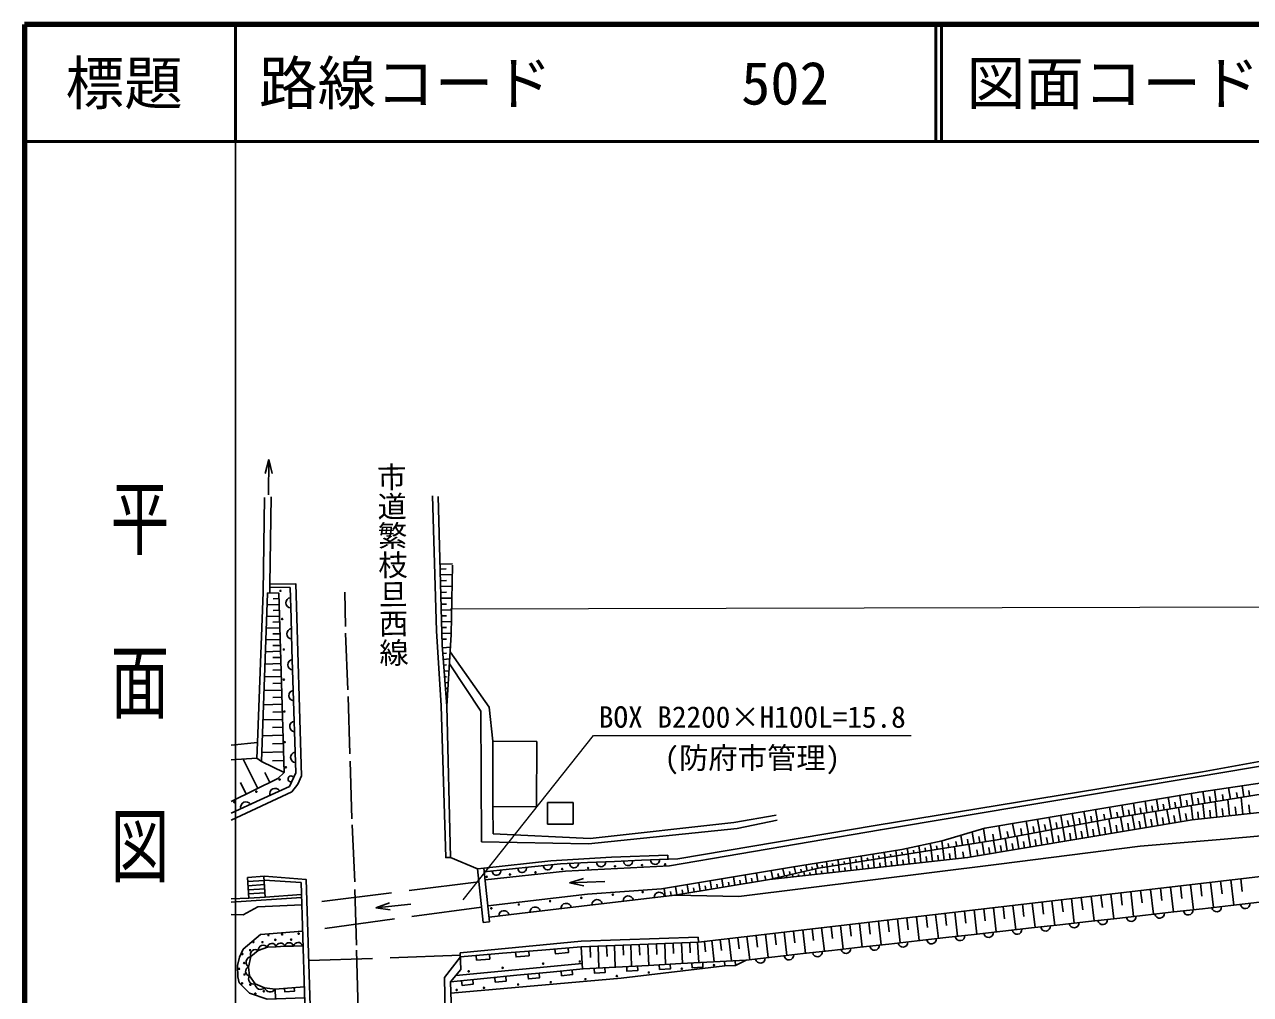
# Model space of a CAD drawing. Units: millimetres, scale not verified. Extents: x 40000 to 680000, y 20000 to 380000.
# Drawn here: x 40000 to 144603, y 297200 to 380000 of the extents above; entities that cross this region are included whole.
import ezdxf
from ezdxf.enums import TextEntityAlignment as Align

# ---------------------------------------------------------------- set-up
doc = ezdxf.new("R2010")
doc.units = ezdxf.units.MM
doc.header["$LTSCALE"] = 1000
doc.linetypes.add('DASHED', pattern=[7.5, 6, -1.5])
for name, color, linetype, lineweight in [('M-BGD', 7, 'Continuous', 25), ('M-STR-HTXT', 7, 'Continuous', 13), ('M-TTL', 2, 'Continuous', 140), ('M-TTL-BAND', 7, 'Continuous', 25), ('M-TTL-LINE', 7, 'Continuous', 50)]:
    doc.layers.add(name, color=color, linetype=linetype, lineweight=lineweight)
doc.layers.add('M-TTL-TXT', color=7, linetype='Continuous')
doc.styles.add('@ＭＳ ゴシック', font='')
doc.styles.add('ＭＳ ゴシック', font='')
doc.styles.get('@ＭＳ ゴシック').set_extended_font_data('@MS Gothic')
doc.styles.get('ＭＳ ゴシック').set_extended_font_data('MS Gothic')

msp = doc.modelspace()

# ---------------------------------------------------------------- linework, layer by layer
at = {"layer": 'M-BGD'}
for p, q in [((60845, 342865), (60532, 341668)), ((60845, 342865), (60811, 339865)), ((60845, 342865), (61131, 341661)), ((76505, 333963), (75455, 333936)), ((75466, 333517), (75986, 333531)), ((75479, 333018), (76499, 333044)), ((60922, 331963), (62661, 331951)), ((62741, 329312), (62661, 331951)), ((75492, 332518), (75991, 332531)), ((75504, 332018), (76482, 332043)), ((61703, 330997), (61206, 330982)), ((67326, 331535), (67395, 328621)), ((75517, 331518), (75995, 331530)), ((75530, 331018), (76465, 331042)), ((61718, 330497), (60690, 330467)), ((61732, 329997), (61202, 329982)), ((75543, 330518), (76000, 330530)), ((75556, 330019), (76448, 330042)), ((75569, 329519), (76004, 329530)), ((61777, 328498), (60618, 328464)), ((61747, 329498), (60654, 329465)), ((61762, 328998), (61199, 328981)), ((62822, 326672), (62741, 329312)), ((75582, 329019), (76431, 329041)), ((75594, 328519), (76008, 328530)), ((61806, 327498), (60582, 327462)), ((61792, 327998), (61196, 327981)), ((67381, 328055), (67586, 323204)), ((75607, 328019), (76414, 328040)), ((75620, 327519), (76004, 327529)), ((61836, 326496), (60546, 326458)), ((61821, 326999), (61193, 326980)), ((62903, 324032), (62822, 326672)), ((75650, 326804), (76346, 326858)), ((61867, 325451), (60509, 325410)), ((61851, 325980), (61189, 325960)), ((75688, 326305), (76002, 326330)), ((75727, 325807), (76284, 325850)), ((75765, 325308), (76009, 325327)), ((61899, 324350), (60469, 324308)), ((61883, 324907), (61186, 324887)), ((75804, 324810), (76222, 324842)), ((75842, 324311), (76016, 324325)), ((61916, 323778), (61182, 323756)), ((62983, 321393), (62903, 324032)), ((75881, 323813), (76159, 323834)), ((75919, 323314), (76024, 323322)), ((61934, 323190), (60427, 323146)), ((61951, 322588), (61178, 322565)), ((67609, 322633), (67758, 317757)), ((75958, 322816), (76097, 322827)), ((75997, 322317), (76031, 322320)), ((61970, 321970), (60383, 321923)), ((61988, 321335), (61174, 321311)), ((63064, 318753), (62983, 321393)), ((62008, 320684), (60337, 320635)), ((62048, 319330), (60288, 319278)), ((62027, 320016), (61170, 319990)), ((62068, 318626), (61166, 318599)), ((63144, 316114), (63064, 318753)), ((79972, 318813), (79947, 313233)), ((83702, 318796), (79972, 318813)), ((83677, 313216), (83702, 318796)), ((58665, 317299), (59895, 314795)), ((60210, 317084), (62141, 316156)), ((62090, 317904), (60237, 317849)), ((62112, 317163), (61161, 317135)), ((67797, 317128), (67935, 312208)), ((60515, 316151), (60931, 315304)), ((62600, 314965), (63144, 316114)), ((58424, 315305), (58911, 314312)), ((60112, 313817), (62600, 314965)), ((144036, 314064), (143882, 315020)), ((57624, 312668), (60112, 313817)), ((136750, 312885), (136592, 313865)), ((137737, 313045), (137578, 314032)), ((138725, 313205), (138564, 314198)), ((139712, 313365), (139550, 314365)), ((140205, 313444), (140124, 313946)), ((140699, 313524), (140537, 314525)), ((141192, 313604), (141112, 314101)), ((141686, 313684), (141526, 314671)), ((142209, 314259), (142286, 313782)), ((142823, 312466), (142673, 313844)), ((142732, 314850), (142889, 313879)), ((143408, 314433), (143482, 313975)), ((143961, 312590), (143804, 314027)), ((144530, 314144), (144453, 314618)), ((79947, 313233), (83677, 313216)), ((86804, 313587), (84624, 313576)), ((84624, 313576), (84633, 311726)), ((86813, 311737), (86804, 313587)), ((130572, 311833), (130386, 312817)), ((131555, 312018), (131373, 312983)), ((132576, 313187), (132749, 312241)), ((133789, 312405), (133633, 313365)), ((134282, 312485), (134204, 312967)), ((134776, 312565), (134619, 313532)), ((135270, 312645), (135191, 313130)), ((135763, 312725), (135605, 313698)), ((136257, 312805), (136178, 313293)), ((136696, 311623), (136489, 312846)), ((137244, 312965), (137164, 313457)), ((137682, 311790), (137476, 313005)), ((138231, 313125), (138151, 313620)), ((138668, 311956), (138464, 313164)), ((139218, 313285), (139137, 313783)), ((139681, 312124), (139548, 313340)), ((140178, 312178), (140110, 312799)), ((140685, 312233), (140547, 313501)), ((141203, 312289), (141132, 312937)), ((141732, 312347), (141588, 313669)), ((142272, 312406), (142198, 313081)), ((143386, 312527), (143309, 313231)), ((144548, 312654), (144468, 313387)), ((84633, 311726), (86813, 311737)), ((124304, 311789), (124511, 310691)), ((125658, 310907), (125455, 311984)), ((126641, 311092), (126442, 312150)), ((127624, 311277), (127428, 312317)), ((128115, 311370), (128018, 311885)), ((128606, 311462), (128414, 312484)), ((129098, 311555), (129002, 312061)), ((129589, 311647), (129400, 312650)), ((130080, 311740), (129987, 312237)), ((130756, 310620), (130552, 311829)), ((131063, 311925), (130971, 312413)), ((131742, 310786), (131535, 312014)), ((132098, 312579), (132180, 312136)), ((132736, 310954), (132525, 312201)), ((133207, 312759), (133284, 312339)), ((133732, 311122), (133522, 312366)), ((134229, 311206), (134124, 311826)), ((134723, 311290), (134514, 312527)), ((135217, 311373), (135112, 311990)), ((135710, 311456), (135502, 312686)), ((136203, 311540), (136099, 312153)), ((137189, 311706), (137086, 312316)), ((138175, 311873), (138072, 312479)), ((139161, 312039), (139059, 312642)), ((67960, 311685), (68173, 306822)), ((120030, 309935), (119896, 310780)), ((121018, 310092), (120863, 311068)), ((121511, 310170), (121429, 310691)), ((122005, 310248), (121830, 311357)), ((122606, 310874), (122704, 310351)), ((123128, 311591), (123339, 310470)), ((123855, 311126), (123957, 310586)), ((124840, 309620), (124655, 310718)), ((125001, 311355), (125105, 310803)), ((125826, 309787), (125637, 310903)), ((126150, 311000), (126049, 311533)), ((126812, 309953), (126620, 311088)), ((127132, 311185), (127034, 311709)), ((127798, 310120), (127603, 311273)), ((128291, 310203), (128193, 310785)), ((128784, 310286), (128586, 311459)), ((129277, 310370), (129177, 310960)), ((129770, 310453), (129569, 311644)), ((130263, 310536), (130162, 311136)), ((131249, 310703), (131146, 311312)), ((132237, 310870), (132133, 311488)), ((133235, 311038), (133129, 311662)), ((115399, 309201), (115324, 309679)), ((116387, 309358), (116303, 309884)), ((116881, 309436), (116837, 309712)), ((117375, 309514), (117283, 310090)), ((117868, 309593), (117821, 309893)), ((118362, 309671), (118263, 310296)), ((118472, 308661), (118361, 309671)), ((118856, 309749), (118802, 310093)), ((119466, 308771), (119350, 309827)), ((119536, 309857), (119474, 310246)), ((120524, 310014), (120452, 310469)), ((120754, 308930), (120567, 310020)), ((121882, 309120), (121700, 310200)), ((122375, 309204), (122284, 309741)), ((122868, 309287), (122687, 310357)), ((123361, 309370), (123271, 309905)), ((123854, 309454), (123672, 310533)), ((124347, 309537), (124255, 310081)), ((125333, 309703), (125240, 310257)), ((126319, 309870), (126224, 310433)), ((127305, 310037), (127208, 310609)), ((92650, 308654), (90344, 308557)), ((94956, 308751), (92650, 308654)), ((109473, 308262), (109406, 308684)), ((110461, 308418), (110393, 308846)), ((110955, 308497), (110921, 308712)), ((111449, 308575), (111380, 309008)), ((111942, 308653), (111908, 308871)), ((112436, 308732), (112367, 309171)), ((112508, 308005), (112428, 308730)), ((112930, 308810), (112895, 309031)), ((113424, 308888), (113353, 309333)), ((113502, 308115), (113417, 308887)), ((113918, 308966), (113882, 309190)), ((114412, 309045), (114340, 309495)), ((114496, 308224), (114406, 309044)), ((114905, 309123), (114869, 309350)), ((114993, 308279), (114947, 308700)), ((115490, 308333), (115395, 309200)), ((115893, 309279), (115853, 309530)), ((115987, 308388), (115938, 308833)), ((116484, 308443), (116383, 309357)), ((116981, 308497), (116929, 308966)), ((117478, 308552), (117372, 309514)), ((117975, 308607), (117921, 309100)), ((118969, 308716), (118912, 309233)), ((120150, 308846), (120065, 309377)), ((121328, 309027), (121246, 309558)), ((79185, 307989), (78638, 307930)), ((78638, 307930), (79133, 303347)), ((79680, 303406), (79185, 307989)), ((81360, 307896), (79220, 307667)), ((83546, 308130), (81360, 307896)), ((85733, 308364), (83546, 308130)), ((88039, 308461), (85733, 308364)), ((90344, 308557), (88039, 308461)), ((102575, 306858), (102460, 307559)), ((103861, 307090), (103705, 307766)), ((104836, 307315), (104693, 307931)), ((105323, 307428), (105258, 307709)), ((105810, 307541), (105682, 308095)), ((106297, 307653), (106239, 307903)), ((106544, 307349), (106505, 307701)), ((106784, 307766), (106671, 308255)), ((107041, 307404), (107018, 307609)), ((107245, 307872), (107188, 308106)), ((107538, 307458), (107486, 307928)), ((107674, 307972), (107583, 308402)), ((108035, 307513), (108007, 307769)), ((108074, 308040), (108044, 308250)), ((108486, 308105), (108420, 308521)), ((108532, 307568), (108473, 308103)), ((108979, 308184), (108946, 308393)), ((109029, 307622), (108998, 307902)), ((109526, 307677), (109462, 308260)), ((109967, 308340), (109933, 308553)), ((110023, 307732), (109990, 308035)), ((110520, 307786), (110451, 308417)), ((111017, 307841), (110981, 308168)), ((111514, 307896), (111440, 308574)), ((112011, 307950), (111973, 308301)), ((113005, 308060), (112964, 308434)), ((113999, 308169), (113955, 308567)), ((59033, 307194), (60475, 307286)), ((59033, 307194), (59145, 305431)), ((59056, 306842), (60450, 306930)), ((59078, 306489), (60473, 306577)), ((60540, 305519), (60428, 307283)), ((86503, 306742), (87690, 307087)), ((86503, 306742), (89500, 306855)), ((86503, 306742), (87713, 306487)), ((96655, 305882), (96542, 306572)), ((97642, 306045), (97528, 306737)), ((98629, 306207), (98514, 306901)), ((99122, 306289), (99066, 306631)), ((99615, 306370), (99501, 307066)), ((100109, 306452), (100052, 306794)), ((100602, 306533), (100487, 307230)), ((101095, 306614), (101039, 306956)), ((101589, 306696), (101474, 307394)), ((102082, 306777), (102026, 307119)), ((103239, 306967), (103170, 307315)), ((104059, 307076), (104056, 307105)), ((104348, 307203), (104276, 307515)), ((104556, 307130), (104543, 307248)), ((105053, 307185), (105043, 307273)), ((105550, 307240), (105524, 307474)), ((106047, 307294), (106031, 307441)), ((139485, 306573), (139735, 304434)), ((140341, 306673), (140466, 305601)), ((141198, 306773), (141449, 304626)), ((142057, 306874), (142183, 305798)), ((142917, 306974), (143169, 304820)), ((143779, 307075), (143905, 305996)), ((63630, 305471), (57624, 305082)), ((59100, 306136), (60495, 306225)), ((59123, 305784), (60517, 305872)), ((59145, 305431), (60540, 305519)), ((60540, 305519), (63622, 305726)), ((68194, 306171), (68320, 301414)), ((92833, 305373), (95486, 305689)), ((94569, 306243), (94676, 305593)), ((95119, 305982), (95173, 305652)), ((95669, 305719), (95555, 306408)), ((96162, 305801), (96106, 306144)), ((97149, 305963), (97092, 306306)), ((98135, 306126), (98079, 306469)), ((130166, 305484), (130289, 304434)), ((131006, 305582), (131252, 303479)), ((131848, 305681), (131971, 304627)), ((132691, 305779), (132937, 303668)), ((133535, 305878), (133659, 304821)), ((134381, 305977), (134628, 303859)), ((135228, 306076), (135352, 305015)), ((136077, 306175), (136325, 304050)), ((136927, 306274), (137051, 305210)), ((137778, 306374), (138027, 304241)), ((138631, 306473), (138756, 305405)), ((59145, 305431), (57624, 305373)), ((69973, 304601), (71134, 305028)), ((69973, 304601), (72955, 304924)), ((69973, 304601), (71198, 304432)), ((82224, 304110), (84877, 304426)), ((84877, 304426), (87529, 304741)), ((87529, 304741), (90181, 305057)), ((90181, 305057), (92833, 305373)), ((121019, 304415), (121260, 302354)), ((121844, 304512), (121964, 303479)), ((122670, 304608), (122911, 302540)), ((123497, 304705), (123618, 303669)), ((124326, 304802), (124568, 302726)), ((125156, 304899), (125277, 303859)), ((125988, 304996), (126231, 302913)), ((126820, 305093), (126942, 304050)), ((127655, 305191), (127899, 303101)), ((128491, 305288), (128613, 304242)), ((129328, 305386), (129573, 303290)), ((140506, 304520), (138072, 304246)), ((142939, 304794), (140506, 304520)), ((145372, 305068), (142939, 304794)), ((79133, 303347), (79680, 303406)), ((82224, 304110), (79637, 303801)), ((112041, 303366), (112159, 302354)), ((112850, 303461), (113087, 301434)), ((113661, 303555), (113779, 302540)), ((114473, 303650), (114710, 301617)), ((115286, 303745), (115405, 302727)), ((116101, 303841), (116340, 301800)), ((116917, 303936), (117037, 302914)), ((117735, 304032), (117974, 301984)), ((118554, 304127), (118674, 303102)), ((119374, 304223), (119614, 302169)), ((120196, 304319), (120316, 303290)), ((130772, 303425), (128339, 303151)), ((133206, 303699), (130772, 303425)), ((135639, 303972), (133206, 303699)), ((138072, 304246), (135639, 303972)), ((103227, 302336), (103459, 300350)), ((104022, 302429), (104138, 301434)), ((104818, 302522), (105050, 300529)), ((105615, 302615), (105731, 301617)), ((106413, 302709), (106647, 300709)), ((107213, 302802), (107330, 301801)), ((108014, 302896), (108249, 300889)), ((108817, 302989), (108934, 301985)), ((109621, 303083), (109856, 301070)), ((110426, 303177), (110544, 302169)), ((111233, 303272), (111469, 301252)), ((121039, 302329), (118605, 302055)), ((123472, 302603), (121039, 302329)), ((125905, 302877), (123472, 302603)), ((128339, 303151), (125905, 302877)), ((60723, 301234), (61464, 301274)), ((61464, 301274), (62205, 301313)), ((62205, 301313), (62957, 301333)), ((62957, 301333), (63708, 301353)), ((87500, 301265), (84141, 300990)), ((88302, 300352), (88264, 301295)), ((89016, 299455), (88941, 301323)), ((89701, 300442), (89664, 301352)), ((90405, 299530), (90331, 301379)), ((91100, 300552), (91065, 301408)), ((91725, 301435), (91799, 299604)), ((92457, 301464), (92494, 300554)), ((93185, 301493), (93258, 299684)), ((93909, 301523), (93946, 300623)), ((94629, 301551), (94701, 299762)), ((95345, 301580), (95381, 300691)), ((96056, 301609), (96127, 299840)), ((96764, 301637), (96799, 300758)), ((97422, 301664), (97537, 299917)), ((98004, 301726), (98099, 300845)), ((98636, 301800), (98847, 299989)), ((99360, 301884), (99469, 300957)), ((100102, 301971), (100325, 300070)), ((100863, 302060), (100977, 301086)), ((101643, 302151), (101874, 300172)), ((102434, 302244), (102550, 301252)), ((113738, 301507), (111305, 301233)), ((116172, 301781), (113738, 301507)), ((118605, 302055), (116172, 301781)), ((59122, 299534), (59300, 300444)), ((59300, 300444), (59932, 300958)), ((59932, 300958), (60723, 301234)), ((68320, 300973), (68604, 291680)), ((77235, 299334), (77178, 300751)), ((80783, 300716), (77192, 300422)), ((84141, 300990), (80783, 300716)), ((104005, 300412), (101572, 300138)), ((106438, 300685), (104005, 300412)), ((108872, 300959), (106438, 300685)), ((111305, 301233), (108872, 300959)), ((59201, 298783), (59122, 299534)), ((76355, 298288), (77235, 299334)), ((87574, 299849), (76797, 298814)), ((87671, 299381), (84842, 299108)), ((90451, 299533), (87671, 299381)), ((93231, 299684), (90451, 299533)), ((90908, 298580), (99740, 299637)), ((96011, 299835), (93231, 299684)), ((98791, 299986), (96011, 299835)), ((101572, 300138), (98791, 299986)), ((100667, 299688), (101572, 300138)), ((59675, 298111), (59201, 298783)), ((79184, 298561), (76355, 298288)), ((76355, 298288), (76736, 286124)), ((76385, 297318), (90908, 298580)), ((82013, 298835), (79184, 298561)), ((84842, 299108), (82013, 298835)), ((60486, 297775), (59675, 298111)), ((61375, 297656), (60486, 297775)), ((61375, 297656), (63865, 297847)), ((61375, 297656), (61409, 296824))]:
    msp.add_line(p, q, dxfattribs=at)
at = {"layer": 'M-BGD', "linetype": 'DASHED'}
for p, q in [((78759, 306807), (64106, 304980)), ((78990, 304665), (64179, 302650)), ((77187, 300546), (64259, 300095))]:
    msp.add_line(p, q, dxfattribs=at)
at = {"layer": 'M-BGD'}
for points in [[(57624, 312090), (62804, 314509), (63328, 315146), (63639, 315854), (63137, 332268), (60920, 332240), (61037, 339693)], [(60486, 339633), (60360, 331545), (59869, 318697), (57624, 318492)], [(76356, 308894), (75947, 308880), (75551, 321853), (75156, 328241), (74817, 339774)], [(75306, 339708), (75633, 327020), (76035, 321819)], [(78638, 307930), (76356, 308894), (76035, 321819), (76412, 327924), (76512, 333854)], [(57624, 313680), (61614, 315640), (62141, 316156), (61689, 331460), (60926, 331473), (60920, 332240)], [(60926, 331473), (60726, 331468), (60210, 317084), (59827, 317373)], [(79972, 318813), (79642, 321720), (76322, 326464)], [(76258, 325431), (78920, 321385), (79001, 310237), (88116, 310056), (100793, 311364), (104214, 312069)], [(57624, 317233), (59827, 317373), (59869, 318697)], [(79294, 306982), (86152, 307732), (95040, 308196), (113034, 311268), (140053, 315772), (156077, 318491), (161930, 317377)], [(160939, 318512), (156132, 318821), (154275, 318697), (140503, 316206), (112586, 311616), (95736, 308770), (94956, 308751)], [(79531, 304779), (88034, 305768), (94343, 306206), (105436, 308055), (114853, 309580), (118303, 310304), (121943, 311390), (140222, 314478), (148857, 315755), (157361, 316133)], [(181194, 316152), (172388, 313019), (168357, 312392), (163682, 311848), (152130, 311329), (142357, 310445), (135199, 309853), (123144, 308330), (100942, 305551), (95486, 305689), (103562, 307021), (120460, 308880), (139618, 312117), (157646, 314080), (164857, 314312)], [(157322, 315579), (147955, 314697), (132707, 312235), (122993, 310405), (107744, 307988), (103562, 307021)], [(104134, 312511), (100532, 311887), (88257, 310519), (79987, 310922), (79947, 313233)], [(94880, 308748), (94880, 309085), (90080, 308928), (84904, 308599), (79185, 307989)], [(376496, 294999), (326913, 291577), (294351, 290153), (266999, 289658), (261060, 290298), (253456, 291795), (188713, 307539), (180289, 308738), (170861, 308835), (153024, 308155), (97498, 301667), (87500, 301265), (87599, 299374)], [(60448, 306965), (63591, 306756), (64021, 292756), (60549, 285862)], [(61040, 285632), (64493, 292606), (64042, 307014), (60475, 307286)], [(57624, 304033), (58666, 304010), (59904, 304682), (63649, 304858)], [(63719, 302592), (60133, 302333), (58661, 301055), (58352, 300384), (58171, 299674), (58197, 298706), (58326, 298189), (59191, 297312), (60701, 296795), (63893, 296926)], [(97498, 301667), (97467, 302086), (87505, 301739), (77178, 300751)], [(77192, 300422), (75821, 298662), (76074, 286276)], [(78543, 300533), (78576, 300134), (79696, 300226), (79663, 300624)], [(81902, 300807), (81935, 300409), (83054, 300500), (83022, 300899)], [(85261, 301082), (85293, 300683), (86413, 300775), (86380, 301173)], [(85785, 299199), (85823, 298801), (86766, 298892), (86728, 299290)], [(88597, 299432), (88619, 299032), (89546, 299083), (89524, 299482)], [(91378, 299583), (91399, 299184), (92326, 299234), (92304, 299633)], [(94158, 299734), (94179, 299335), (95106, 299385), (95084, 299785)], [(96938, 299886), (96960, 299486), (97886, 299537), (97865, 299936)], [(99718, 300037), (99740, 299637), (100667, 299688), (100645, 300087)], [(77298, 298379), (77336, 297981), (78279, 298072), (78241, 298470)], [(80127, 298652), (80165, 298254), (81108, 298345), (81070, 298744)], [(82956, 298926), (82994, 298528), (83937, 298619), (83899, 299017)], [(63009, 297782), (63032, 297482), (62215, 297420), (62192, 297719)]]:
    msp.add_lwpolyline(points, dxfattribs=at)
for centre in [(61835, 331660), (61988, 329256), (62125, 326647), (62125, 324072), (62187, 321354), (62202, 318732), (62301, 316587), (61770, 315557), (59783, 314507), (57897, 313613), (83603, 307632), (85877, 307913), (88088, 307990), (90377, 308146), (92682, 308240), (94660, 308317), (79430, 307243), (81423, 307445), (87512, 305452), (90190, 305717), (92744, 305950), (79825, 304559), (82171, 304881), (84849, 305172), (60820, 302259), (61985, 302340), (63393, 302388), (59525, 301684), (60302, 301660), (61403, 301862), (62746, 301878), (58587, 300656), (59258, 300980), (58311, 299394), (58748, 299888), (77894, 299182), (80800, 299472), (84247, 299825), (87382, 300012), (96089, 299410), (98833, 299705), (58554, 298148), (58773, 298900), (84905, 298254), (87858, 298512), (90540, 298783), (93272, 299078), (59274, 298035), (59695, 297274), (60415, 297468), (76871, 297577), (79209, 297774), (82125, 298057)]:
    msp.add_circle(centre, 50, dxfattribs=at)
for centre, radius, start, end in [((62743, 330633), 442, 97.21914, 266.27928), ((62824, 327993), 442, 97.21918, 266.27793), ((62905, 325354), 442, 97.21914, 266.27928), ((62985, 322714), 442, 97.21914, 266.27928), ((63066, 320074), 442, 97.21914, 266.27928), ((63146, 317435), 442, 97.21858, 266.27858), ((62742, 315601), 256, 30.45899, 278.84995), ((61382, 314336), 461, 32.35713, 197.19824), ((58894, 313187), 461, 32.35584, 197.19953), ((91498, 308591), 385, 180.15864, 4.65145), ((93804, 308688), 385, 180.15852, 4.65008), ((80270, 307747), 368, 181.10689, 11.1093), ((82457, 307981), 368, 181.10704, 11.10915), ((84643, 308215), 368, 181.10627, 11.11008), ((86887, 308397), 385, 180.15864, 4.65145), ((89192, 308494), 385, 180.15852, 4.65008), ((91513, 305168), 448, 12.91299, 180.67262), ((94165, 305484), 448, 12.91236, 180.67469), ((83556, 304220), 448, 12.91094, 180.67483), ((86208, 304536), 448, 12.91158, 180.67404), ((88861, 304852), 448, 12.91094, 180.67483), ((139288, 304391), 408, 187.57593, 5.26972), ((141721, 304665), 408, 187.57577, 5.26988), ((144155, 304939), 408, 187.57577, 5.26988), ((80904, 303904), 448, 12.913, 180.67389), ((131988, 303570), 408, 187.57428, 5.26997), ((134421, 303844), 408, 187.57435, 5.2713), ((136855, 304118), 408, 187.57435, 5.2713), ((122254, 302474), 408, 187.57428, 5.26997), ((124688, 302748), 408, 187.57428, 5.26997), ((127121, 303022), 408, 187.57374, 5.27067), ((129555, 303296), 408, 187.57428, 5.26997), ((60375, 300962), 442, 38.07, 180.50983), ((61098, 301175), 380, 15.15979, 170.94651), ((61839, 301214), 380, 15.1609, 170.94549), ((62583, 301238), 385, 14.2937, 168.71996), ((63335, 301258), 385, 14.29611, 168.71904), ((112521, 301378), 408, 187.57428, 5.26997), ((114954, 301652), 408, 187.57374, 5.27067), ((117388, 301926), 408, 187.57428, 5.26997), ((119821, 302200), 408, 187.57444, 5.26981), ((59414, 299949), 508, 103.07893, 234.77974), ((59696, 300602), 427, 56.37721, 201.81125), ((102787, 300283), 408, 187.57381, 5.272), ((105221, 300557), 408, 187.57435, 5.2713), ((107654, 300831), 408, 187.57593, 5.26972), ((110087, 301105), 408, 187.57577, 5.26988), ((59248, 299168), 388, 109.08585, 262.93343), ((59546, 298523), 432, 143.00975, 287.42456), ((60146, 298101), 471, 178.74752, 316.21217), ((60955, 297900), 486, 194.87274, 329.93772)]:
    msp.add_arc(centre, radius, start, end, dxfattribs=at)
at = {"layer": 'M-STR-HTXT'}
msp.add_line((373844, 330910), (76356, 330078), dxfattribs=at)
msp.add_lwpolyline([(77437, 305290), (88541, 319320), (115638, 319320)], dxfattribs=at)
at = {"layer": 'M-TTL'}
for p, q in [((40000, 380000), (40000, 20000)), ((680000, 380000), (40000, 380000))]:
    msp.add_line(p, q, dxfattribs=at)
at = {"layer": 'M-TTL-BAND'}
msp.add_line((58000, 370000), (58000, 20000), dxfattribs=at)
at = {"layer": 'M-TTL-LINE'}
for p, q in [((58000, 380000), (58000, 370000)), ((117750, 380000), (117750, 370000)), ((118250, 380000), (118250, 370000)), ((40000, 370000), (680000, 370000))]:
    msp.add_line(p, q, dxfattribs=at)

# ---------------------------------------------------------------- texts
at = {"layer": 'M-STR-HTXT', "style": '@ＭＳ ゴシック'}
msp.add_text('市道繁枝旦西線', height=1833, rotation=270.723, dxfattribs=at).set_placement((71395, 333887), align=Align.MIDDLE_CENTER)
at = {"layer": 'M-STR-HTXT', "style": 'ＭＳ ゴシック'}
for s, p in [('BOX B2200×H100L=15.8', (102098, 320887)), ('(防府市管理)', (102098, 317398))]:
    msp.add_text(s, height=1833, dxfattribs=at).set_placement(p, align=Align.MIDDLE_CENTER)
at = {"layer": 'M-TTL-BAND', "style": '@ＭＳ ゴシック', "width": 1.4}
msp.add_text('平  面  図', height=3666, rotation=270, dxfattribs=at).set_placement((49777, 306475), align=Align.MIDDLE_RIGHT)
at = {"layer": 'M-TTL-TXT', "style": 'ＭＳ ゴシック'}
msp.add_text('標題', height=3666, dxfattribs=at).set_placement((48500, 375000), align=Align.MIDDLE_CENTER)
for s, p in [('路線コード', (60000, 375000)), ('502', (101142, 375000)), ('図面コード', (120380, 375000))]:
    msp.add_text(s, height=3666, dxfattribs=at).set_placement(p, align=Align.MIDDLE_LEFT)

doc.saveas('drawing.dxf')
